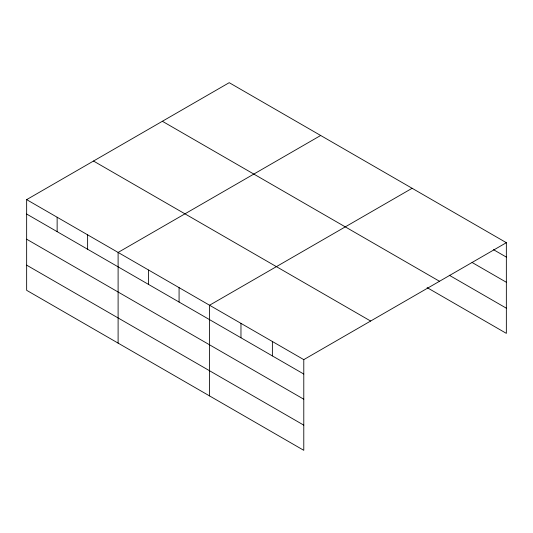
<?xml version="1.0" encoding="UTF-8"?>
<svg xmlns="http://www.w3.org/2000/svg" width="533" height="533" viewBox="0 0 533 533"><rect width="100%" height="100%" fill="white"/><g stroke="black" fill="none" stroke-linecap="round" stroke-linejoin="round"><path stroke-width="0.8" d="M303.783 399.217L303.783 359.635L26.65 199.635L26.65 290.312L303.783 450.318L303.783 399.217L26.65 239.21M26.65 199.635L229.217 82.682L506.35 242.688L506.35 333.365L427.113 287.62M320.673 135.482L118.106 252.435L118.106 343.112M412.122 188.282L209.556 305.236L209.556 395.919M303.783 359.635L506.35 242.688M493.498 249.677L506.35 257.093M472.085 262.483L506.35 282.263M449.246 275.228L506.35 308.194M162.372 121.277L439.505 281.277M93.495 161.039L370.628 321.039M26.65 214.046L303.783 374.046M26.65 265.148L303.783 425.147M272.376 341.5L272.376 355.911M240.969 323.371L240.969 337.775M179.075 287.633L179.075 302.044M148.587 270.038L148.587 284.442M87.619 234.833L87.619 249.244M57.138 217.237L57.138 231.642"/></g></svg>
